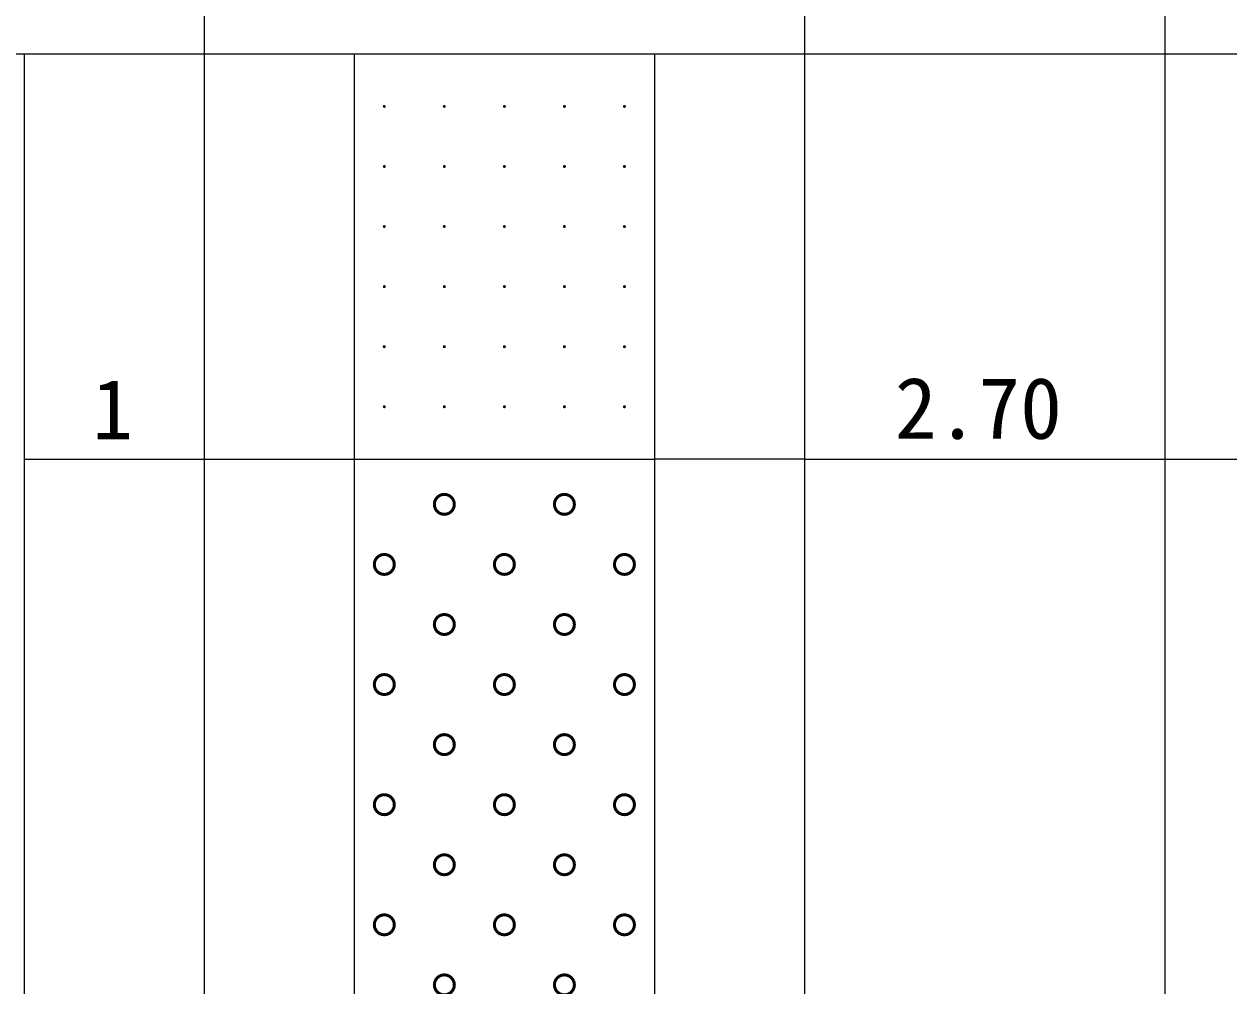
# Model space of a CAD drawing. Header units: inches. Extents: x -27 to 109, y -598 to 26.
# Drawn here: x 15.88 to 23.91, y -5.31 to 1.09 of the extents above; entities that cross this region are included whole.
import ezdxf

# ---------------------------------------------------------------- set-up
doc = ezdxf.new("R2010")
doc.units = ezdxf.units.IN
doc.header["$MEASUREMENT"] = 0
doc.layers.get('0').update_dxf_attribs({"lineweight": 0})
doc.styles.add('宋体', font='')
doc.styles.get('宋体').set_extended_font_data('宋体')

# ---------------------------------------------------------------- blocks, each defined once
blk = doc.blocks.new('lr_block_1')
at = {"true_color": 0x000000}
for points in [[(18.2913, 0.5437), (18.2917, 0.5462), (18.2913, 0.5488), (18.2903, 0.5512), (18.2887, 0.5533), (18.2867, 0.5549), (18.2842, 0.5558), (18.2817, 0.5562), (18.2791, 0.5558), (18.2767, 0.5549), (18.2746, 0.5533), (18.273, 0.5513), (18.2721, 0.5488), (18.2717, 0.5462), (18.2721, 0.5437), (18.273, 0.5413), (18.2746, 0.5392), (18.2766, 0.5376), (18.2791, 0.5366), (18.2817, 0.5362), (18.2842, 0.5366), (18.2866, 0.5376), (18.2887, 0.5392), (18.2903, 0.5412)], [(18.6911, 0.5437), (18.6915, 0.5462), (18.6911, 0.5488), (18.6902, 0.5512), (18.6886, 0.5533), (18.6866, 0.5549), (18.6841, 0.5558), (18.6815, 0.5562), (18.679, 0.5558), (18.6766, 0.5549), (18.6745, 0.5533), (18.6729, 0.5513), (18.6719, 0.5488), (18.6715, 0.5462), (18.6719, 0.5437), (18.6729, 0.5413), (18.6745, 0.5392), (18.6765, 0.5376), (18.679, 0.5366), (18.6815, 0.5362), (18.6841, 0.5366), (18.6865, 0.5376), (18.6886, 0.5392), (18.6902, 0.5412)], [(19.0913, 0.5437), (19.0917, 0.5462), (19.0913, 0.5488), (19.0903, 0.5512), (19.0887, 0.5533), (19.0867, 0.5549), (19.0842, 0.5558), (19.0817, 0.5562), (19.0791, 0.5558), (19.0767, 0.5549), (19.0746, 0.5533), (19.073, 0.5513), (19.0721, 0.5488), (19.0717, 0.5462), (19.0721, 0.5437), (19.073, 0.5413), (19.0746, 0.5392), (19.0766, 0.5376), (19.0791, 0.5366), (19.0817, 0.5362), (19.0842, 0.5366), (19.0866, 0.5376), (19.0887, 0.5392), (19.0903, 0.5412)], [(19.4911, 0.5437), (19.4915, 0.5462), (19.4911, 0.5488), (19.4902, 0.5512), (19.4886, 0.5533), (19.4866, 0.5549), (19.4841, 0.5558), (19.4815, 0.5562), (19.479, 0.5558), (19.4766, 0.5549), (19.4745, 0.5533), (19.4729, 0.5513), (19.4719, 0.5488), (19.4715, 0.5462), (19.4719, 0.5437), (19.4729, 0.5413), (19.4745, 0.5392), (19.4765, 0.5376), (19.479, 0.5366), (19.4815, 0.5362), (19.4841, 0.5366), (19.4865, 0.5376), (19.4886, 0.5392), (19.4902, 0.5412)], [(19.8913, 0.5437), (19.8917, 0.5462), (19.8913, 0.5488), (19.8903, 0.5512), (19.8887, 0.5533), (19.8867, 0.5549), (19.8842, 0.5558), (19.8817, 0.5562), (19.8791, 0.5558), (19.8767, 0.5549), (19.8746, 0.5533), (19.873, 0.5513), (19.8721, 0.5488), (19.8717, 0.5462), (19.8721, 0.5437), (19.873, 0.5413), (19.8746, 0.5392), (19.8766, 0.5376), (19.8791, 0.5366), (19.8817, 0.5362), (19.8842, 0.5366), (19.8866, 0.5376), (19.8887, 0.5392), (19.8903, 0.5412)], [(18.2914, 0.1437), (18.2918, 0.1462), (18.2914, 0.1488), (18.2905, 0.1512), (18.2889, 0.1533), (18.2869, 0.1549), (18.2843, 0.1558), (18.2818, 0.1562), (18.2793, 0.1558), (18.2769, 0.1549), (18.2747, 0.1533), (18.2731, 0.1513), (18.2722, 0.1488), (18.2718, 0.1462), (18.2722, 0.1437), (18.2731, 0.1413), (18.2747, 0.1392), (18.2767, 0.1376), (18.2793, 0.1366), (18.2818, 0.1362), (18.2843, 0.1366), (18.2867, 0.1376), (18.2889, 0.1392), (18.2905, 0.1412)], [(18.6913, 0.1437), (18.6917, 0.1462), (18.6913, 0.1488), (18.6903, 0.1512), (18.6887, 0.1533), (18.6867, 0.1549), (18.6842, 0.1558), (18.6817, 0.1562), (18.6791, 0.1558), (18.6767, 0.1549), (18.6746, 0.1533), (18.673, 0.1513), (18.6721, 0.1488), (18.6717, 0.1462), (18.6721, 0.1437), (18.673, 0.1413), (18.6746, 0.1392), (18.6766, 0.1376), (18.6791, 0.1366), (18.6817, 0.1362), (18.6842, 0.1366), (18.6866, 0.1376), (18.6887, 0.1392), (18.6903, 0.1412)], [(19.0914, 0.1437), (19.0918, 0.1462), (19.0914, 0.1488), (19.0905, 0.1512), (19.0889, 0.1533), (19.0869, 0.1549), (19.0843, 0.1558), (19.0818, 0.1562), (19.0793, 0.1558), (19.0769, 0.1549), (19.0747, 0.1533), (19.0731, 0.1513), (19.0722, 0.1488), (19.0718, 0.1462), (19.0722, 0.1437), (19.0731, 0.1413), (19.0747, 0.1392), (19.0767, 0.1376), (19.0793, 0.1366), (19.0818, 0.1362), (19.0843, 0.1366), (19.0867, 0.1376), (19.0889, 0.1392), (19.0905, 0.1412)], [(19.4913, 0.1437), (19.4917, 0.1462), (19.4913, 0.1488), (19.4903, 0.1512), (19.4887, 0.1533), (19.4867, 0.1549), (19.4842, 0.1558), (19.4817, 0.1562), (19.4791, 0.1558), (19.4767, 0.1549), (19.4746, 0.1533), (19.473, 0.1513), (19.4721, 0.1488), (19.4717, 0.1462), (19.4721, 0.1437), (19.473, 0.1413), (19.4746, 0.1392), (19.4766, 0.1376), (19.4791, 0.1366), (19.4817, 0.1362), (19.4842, 0.1366), (19.4866, 0.1376), (19.4887, 0.1392), (19.4903, 0.1412)], [(19.8914, 0.1437), (19.8918, 0.1462), (19.8914, 0.1488), (19.8905, 0.1512), (19.8889, 0.1533), (19.8869, 0.1549), (19.8843, 0.1558), (19.8818, 0.1562), (19.8793, 0.1558), (19.8769, 0.1549), (19.8747, 0.1533), (19.8731, 0.1513), (19.8722, 0.1488), (19.8718, 0.1462), (19.8722, 0.1437), (19.8731, 0.1413), (19.8747, 0.1392), (19.8767, 0.1376), (19.8793, 0.1366), (19.8818, 0.1362), (19.8843, 0.1366), (19.8867, 0.1376), (19.8889, 0.1392), (19.8905, 0.1412)], [(18.2913, -0.2563), (18.2917, -0.2538), (18.2913, -0.2512), (18.2903, -0.2488), (18.2887, -0.2467), (18.2867, -0.2451), (18.2842, -0.2442), (18.2817, -0.2438), (18.2791, -0.2442), (18.2767, -0.2451), (18.2746, -0.2467), (18.273, -0.2487), (18.2721, -0.2512), (18.2717, -0.2538), (18.2721, -0.2563), (18.273, -0.2587), (18.2746, -0.2608), (18.2766, -0.2624), (18.2791, -0.2634), (18.2817, -0.2638), (18.2842, -0.2634), (18.2866, -0.2624), (18.2887, -0.2608), (18.2903, -0.2588)], [(18.6911, -0.2563), (18.6915, -0.2538), (18.6911, -0.2512), (18.6902, -0.2488), (18.6886, -0.2467), (18.6866, -0.2451), (18.6841, -0.2442), (18.6815, -0.2438), (18.679, -0.2442), (18.6766, -0.2451), (18.6745, -0.2467), (18.6729, -0.2487), (18.6719, -0.2512), (18.6715, -0.2538), (18.6719, -0.2563), (18.6729, -0.2587), (18.6745, -0.2608), (18.6765, -0.2624), (18.679, -0.2634), (18.6815, -0.2638), (18.6841, -0.2634), (18.6865, -0.2624), (18.6886, -0.2608), (18.6902, -0.2588)], [(19.0913, -0.2563), (19.0917, -0.2538), (19.0913, -0.2512), (19.0903, -0.2488), (19.0887, -0.2467), (19.0867, -0.2451), (19.0842, -0.2442), (19.0817, -0.2438), (19.0791, -0.2442), (19.0767, -0.2451), (19.0746, -0.2467), (19.073, -0.2487), (19.0721, -0.2512), (19.0717, -0.2538), (19.0721, -0.2563), (19.073, -0.2587), (19.0746, -0.2608), (19.0766, -0.2624), (19.0791, -0.2634), (19.0817, -0.2638), (19.0842, -0.2634), (19.0866, -0.2624), (19.0887, -0.2608), (19.0903, -0.2588)], [(19.4911, -0.2563), (19.4915, -0.2538), (19.4911, -0.2512), (19.4902, -0.2488), (19.4886, -0.2467), (19.4866, -0.2451), (19.4841, -0.2442), (19.4815, -0.2438), (19.479, -0.2442), (19.4766, -0.2451), (19.4745, -0.2467), (19.4729, -0.2487), (19.4719, -0.2512), (19.4715, -0.2538), (19.4719, -0.2563), (19.4729, -0.2587), (19.4745, -0.2608), (19.4765, -0.2624), (19.479, -0.2634), (19.4815, -0.2638), (19.4841, -0.2634), (19.4865, -0.2624), (19.4886, -0.2608), (19.4902, -0.2588)], [(19.8913, -0.2563), (19.8917, -0.2538), (19.8913, -0.2512), (19.8903, -0.2488), (19.8887, -0.2467), (19.8867, -0.2451), (19.8842, -0.2442), (19.8817, -0.2438), (19.8791, -0.2442), (19.8767, -0.2451), (19.8746, -0.2467), (19.873, -0.2487), (19.8721, -0.2512), (19.8717, -0.2538), (19.8721, -0.2563), (19.873, -0.2587), (19.8746, -0.2608), (19.8766, -0.2624), (19.8791, -0.2634), (19.8817, -0.2638), (19.8842, -0.2634), (19.8866, -0.2624), (19.8887, -0.2608), (19.8903, -0.2588)], [(18.2914, -0.6563), (18.2918, -0.6538), (18.2914, -0.6512), (18.2905, -0.6488), (18.2889, -0.6467), (18.2869, -0.6451), (18.2843, -0.6442), (18.2818, -0.6438), (18.2793, -0.6442), (18.2769, -0.6451), (18.2747, -0.6467), (18.2731, -0.6487), (18.2722, -0.6512), (18.2718, -0.6538), (18.2722, -0.6563), (18.2731, -0.6587), (18.2747, -0.6608), (18.2767, -0.6624), (18.2793, -0.6634), (18.2818, -0.6638), (18.2843, -0.6634), (18.2867, -0.6624), (18.2889, -0.6608), (18.2905, -0.6588)], [(18.6913, -0.6563), (18.6917, -0.6538), (18.6913, -0.6512), (18.6903, -0.6488), (18.6887, -0.6467), (18.6867, -0.6451), (18.6842, -0.6442), (18.6817, -0.6438), (18.6791, -0.6442), (18.6767, -0.6451), (18.6746, -0.6467), (18.673, -0.6487), (18.6721, -0.6512), (18.6717, -0.6538), (18.6721, -0.6563), (18.673, -0.6587), (18.6746, -0.6608), (18.6766, -0.6624), (18.6791, -0.6634), (18.6817, -0.6638), (18.6842, -0.6634), (18.6866, -0.6624), (18.6887, -0.6608), (18.6903, -0.6588)], [(19.0914, -0.6563), (19.0918, -0.6538), (19.0914, -0.6512), (19.0905, -0.6488), (19.0889, -0.6467), (19.0869, -0.6451), (19.0843, -0.6442), (19.0818, -0.6438), (19.0793, -0.6442), (19.0769, -0.6451), (19.0747, -0.6467), (19.0731, -0.6487), (19.0722, -0.6512), (19.0718, -0.6538), (19.0722, -0.6563), (19.0731, -0.6587), (19.0747, -0.6608), (19.0767, -0.6624), (19.0793, -0.6634), (19.0818, -0.6638), (19.0843, -0.6634), (19.0867, -0.6624), (19.0889, -0.6608), (19.0905, -0.6588)], [(19.4913, -0.6563), (19.4917, -0.6538), (19.4913, -0.6512), (19.4903, -0.6488), (19.4887, -0.6467), (19.4867, -0.6451), (19.4842, -0.6442), (19.4817, -0.6438), (19.4791, -0.6442), (19.4767, -0.6451), (19.4746, -0.6467), (19.473, -0.6487), (19.4721, -0.6512), (19.4717, -0.6538), (19.4721, -0.6563), (19.473, -0.6587), (19.4746, -0.6608), (19.4766, -0.6624), (19.4791, -0.6634), (19.4817, -0.6638), (19.4842, -0.6634), (19.4866, -0.6624), (19.4887, -0.6608), (19.4903, -0.6588)], [(19.8914, -0.6563), (19.8918, -0.6538), (19.8914, -0.6512), (19.8905, -0.6488), (19.8889, -0.6467), (19.8869, -0.6451), (19.8843, -0.6442), (19.8818, -0.6438), (19.8793, -0.6442), (19.8769, -0.6451), (19.8747, -0.6467), (19.8731, -0.6487), (19.8722, -0.6512), (19.8718, -0.6538), (19.8722, -0.6563), (19.8731, -0.6587), (19.8747, -0.6608), (19.8767, -0.6624), (19.8793, -0.6634), (19.8818, -0.6638), (19.8843, -0.6634), (19.8867, -0.6624), (19.8889, -0.6608), (19.8905, -0.6588)], [(18.2913, -1.0563), (18.2917, -1.0538), (18.2913, -1.0512), (18.2903, -1.0488), (18.2887, -1.0467), (18.2867, -1.0451), (18.2842, -1.0442), (18.2817, -1.0438), (18.2791, -1.0442), (18.2767, -1.0451), (18.2746, -1.0467), (18.273, -1.0487), (18.2721, -1.0512), (18.2717, -1.0538), (18.2721, -1.0563), (18.273, -1.0587), (18.2746, -1.0608), (18.2766, -1.0624), (18.2791, -1.0634), (18.2817, -1.0638), (18.2842, -1.0634), (18.2866, -1.0624), (18.2887, -1.0608), (18.2903, -1.0588)], [(18.6911, -1.0563), (18.6915, -1.0538), (18.6911, -1.0512), (18.6902, -1.0488), (18.6886, -1.0467), (18.6866, -1.0451), (18.6841, -1.0442), (18.6815, -1.0438), (18.679, -1.0442), (18.6766, -1.0451), (18.6745, -1.0467), (18.6729, -1.0487), (18.6719, -1.0512), (18.6715, -1.0538), (18.6719, -1.0563), (18.6729, -1.0587), (18.6745, -1.0608), (18.6765, -1.0624), (18.679, -1.0634), (18.6815, -1.0638), (18.6841, -1.0634), (18.6865, -1.0624), (18.6886, -1.0608), (18.6902, -1.0588)], [(19.0913, -1.0563), (19.0917, -1.0538), (19.0913, -1.0512), (19.0903, -1.0488), (19.0887, -1.0467), (19.0867, -1.0451), (19.0842, -1.0442), (19.0817, -1.0438), (19.0791, -1.0442), (19.0767, -1.0451), (19.0746, -1.0467), (19.073, -1.0487), (19.0721, -1.0512), (19.0717, -1.0538), (19.0721, -1.0563), (19.073, -1.0587), (19.0746, -1.0608), (19.0766, -1.0624), (19.0791, -1.0634), (19.0817, -1.0638), (19.0842, -1.0634), (19.0866, -1.0624), (19.0887, -1.0608), (19.0903, -1.0588)], [(19.4911, -1.0563), (19.4915, -1.0538), (19.4911, -1.0512), (19.4902, -1.0488), (19.4886, -1.0467), (19.4866, -1.0451), (19.4841, -1.0442), (19.4815, -1.0438), (19.479, -1.0442), (19.4766, -1.0451), (19.4745, -1.0467), (19.4729, -1.0487), (19.4719, -1.0512), (19.4715, -1.0538), (19.4719, -1.0563), (19.4729, -1.0587), (19.4745, -1.0608), (19.4765, -1.0624), (19.479, -1.0634), (19.4815, -1.0638), (19.4841, -1.0634), (19.4865, -1.0624), (19.4886, -1.0608), (19.4902, -1.0588)], [(19.8913, -1.0563), (19.8917, -1.0538), (19.8913, -1.0512), (19.8903, -1.0488), (19.8887, -1.0467), (19.8867, -1.0451), (19.8842, -1.0442), (19.8817, -1.0438), (19.8791, -1.0442), (19.8767, -1.0451), (19.8746, -1.0467), (19.873, -1.0487), (19.8721, -1.0512), (19.8717, -1.0538), (19.8721, -1.0563), (19.873, -1.0587), (19.8746, -1.0608), (19.8766, -1.0624), (19.8791, -1.0634), (19.8817, -1.0638), (19.8842, -1.0634), (19.8866, -1.0624), (19.8887, -1.0608), (19.8903, -1.0588)], [(18.2914, -1.4563), (18.2918, -1.4538), (18.2914, -1.4512), (18.2905, -1.4488), (18.2889, -1.4467), (18.2869, -1.4451), (18.2843, -1.4442), (18.2818, -1.4438), (18.2793, -1.4442), (18.2769, -1.4451), (18.2747, -1.4467), (18.2731, -1.4487), (18.2722, -1.4512), (18.2718, -1.4538), (18.2722, -1.4563), (18.2731, -1.4587), (18.2747, -1.4608), (18.2767, -1.4624), (18.2793, -1.4634), (18.2818, -1.4638), (18.2843, -1.4634), (18.2867, -1.4624), (18.2889, -1.4608), (18.2905, -1.4588)], [(18.6913, -1.4563), (18.6917, -1.4538), (18.6913, -1.4512), (18.6903, -1.4488), (18.6887, -1.4467), (18.6867, -1.4451), (18.6842, -1.4442), (18.6817, -1.4438), (18.6791, -1.4442), (18.6767, -1.4451), (18.6746, -1.4467), (18.673, -1.4487), (18.6721, -1.4512), (18.6717, -1.4538), (18.6721, -1.4563), (18.673, -1.4587), (18.6746, -1.4608), (18.6766, -1.4624), (18.6791, -1.4634), (18.6817, -1.4638), (18.6842, -1.4634), (18.6866, -1.4624), (18.6887, -1.4608), (18.6903, -1.4588)], [(19.0914, -1.4563), (19.0918, -1.4538), (19.0914, -1.4512), (19.0905, -1.4488), (19.0889, -1.4467), (19.0869, -1.4451), (19.0843, -1.4442), (19.0818, -1.4438), (19.0793, -1.4442), (19.0769, -1.4451), (19.0747, -1.4467), (19.0731, -1.4487), (19.0722, -1.4512), (19.0718, -1.4538), (19.0722, -1.4563), (19.0731, -1.4587), (19.0747, -1.4608), (19.0767, -1.4624), (19.0793, -1.4634), (19.0818, -1.4638), (19.0843, -1.4634), (19.0867, -1.4624), (19.0889, -1.4608), (19.0905, -1.4588)], [(19.4913, -1.4563), (19.4917, -1.4538), (19.4913, -1.4512), (19.4903, -1.4488), (19.4887, -1.4467), (19.4867, -1.4451), (19.4842, -1.4442), (19.4817, -1.4438), (19.4791, -1.4442), (19.4767, -1.4451), (19.4746, -1.4467), (19.473, -1.4487), (19.4721, -1.4512), (19.4717, -1.4538), (19.4721, -1.4563), (19.473, -1.4587), (19.4746, -1.4608), (19.4766, -1.4624), (19.4791, -1.4634), (19.4817, -1.4638), (19.4842, -1.4634), (19.4866, -1.4624), (19.4887, -1.4608), (19.4903, -1.4588)], [(19.8914, -1.4563), (19.8918, -1.4538), (19.8914, -1.4512), (19.8905, -1.4488), (19.8889, -1.4467), (19.8869, -1.4451), (19.8843, -1.4442), (19.8818, -1.4438), (19.8793, -1.4442), (19.8769, -1.4451), (19.8747, -1.4467), (19.8731, -1.4487), (19.8722, -1.4512), (19.8718, -1.4538), (19.8722, -1.4563), (19.8731, -1.4587), (19.8747, -1.4608), (19.8767, -1.4624), (19.8793, -1.4634), (19.8818, -1.4638), (19.8843, -1.4634), (19.8867, -1.4624), (19.8889, -1.4608), (19.8905, -1.4588)]]:
    blk.add_hatch(color=18, dxfattribs=at).paths.add_polyline_path(points, flags=17)
blk = doc.blocks.new('lr_block_2')
at = {"color": 7, "const_width": 0.02}
for points in [[(18.7483, -2.1037), (18.7461, -2.0865), (18.7394, -2.0704), (18.7289, -2.0566), (18.715, -2.046), (18.6989, -2.0394), (18.6817, -2.0371), (18.6645, -2.0394), (18.6483, -2.046), (18.6345, -2.0566), (18.6239, -2.0704), (18.6173, -2.0865), (18.615, -2.1037), (18.6173, -2.121), (18.6239, -2.1371), (18.6345, -2.1509), (18.6483, -2.1615), (18.6645, -2.1681), (18.6817, -2.1704), (18.6989, -2.1681), (18.715, -2.1615), (18.7289, -2.1509), (18.7394, -2.1371), (18.7461, -2.121), (18.7483, -2.1037)], [(19.5483, -2.1037), (19.5461, -2.0865), (19.5394, -2.0704), (19.5289, -2.0566), (19.515, -2.046), (19.4989, -2.0394), (19.4817, -2.0371), (19.4645, -2.0394), (19.4483, -2.046), (19.4345, -2.0566), (19.4239, -2.0704), (19.4173, -2.0865), (19.415, -2.1037), (19.4173, -2.121), (19.4239, -2.1371), (19.4345, -2.1509), (19.4483, -2.1615), (19.4645, -2.1681), (19.4817, -2.1704), (19.4989, -2.1681), (19.515, -2.1615), (19.5289, -2.1509), (19.5394, -2.1371), (19.5461, -2.121), (19.5483, -2.1037)], [(18.3483, -2.5038), (18.3461, -2.4865), (18.3394, -2.4704), (18.3289, -2.4566), (18.315, -2.446), (18.2989, -2.4394), (18.2817, -2.4371), (18.2645, -2.4394), (18.2483, -2.446), (18.2345, -2.4566), (18.2239, -2.4704), (18.2173, -2.4865), (18.215, -2.5038), (18.2173, -2.521), (18.2239, -2.5371), (18.2345, -2.5509), (18.2483, -2.5615), (18.2645, -2.5682), (18.2817, -2.5704), (18.2989, -2.5682), (18.315, -2.5615), (18.3289, -2.5509), (18.3394, -2.5371), (18.3461, -2.521), (18.3483, -2.5038)], [(19.1483, -2.5038), (19.1461, -2.4865), (19.1394, -2.4704), (19.1289, -2.4566), (19.115, -2.446), (19.0989, -2.4394), (19.0817, -2.4371), (19.0645, -2.4394), (19.0483, -2.446), (19.0345, -2.4566), (19.0239, -2.4704), (19.0173, -2.4865), (19.015, -2.5038), (19.0173, -2.521), (19.0239, -2.5371), (19.0345, -2.5509), (19.0483, -2.5615), (19.0645, -2.5682), (19.0817, -2.5704), (19.0989, -2.5682), (19.115, -2.5615), (19.1289, -2.5509), (19.1394, -2.5371), (19.1461, -2.521), (19.1483, -2.5038)], [(19.9483, -2.5038), (19.9461, -2.4865), (19.9394, -2.4704), (19.9289, -2.4566), (19.915, -2.446), (19.8989, -2.4394), (19.8817, -2.4371), (19.8645, -2.4394), (19.8483, -2.446), (19.8345, -2.4566), (19.8239, -2.4704), (19.8173, -2.4865), (19.815, -2.5038), (19.8173, -2.521), (19.8239, -2.5371), (19.8345, -2.5509), (19.8483, -2.5615), (19.8645, -2.5682), (19.8817, -2.5704), (19.8989, -2.5682), (19.915, -2.5615), (19.9289, -2.5509), (19.9394, -2.5371), (19.9461, -2.521), (19.9483, -2.5038)], [(18.7483, -2.9038), (18.7461, -2.8866), (18.7394, -2.8704), (18.7289, -2.8565), (18.715, -2.846), (18.6989, -2.8394), (18.6817, -2.8371), (18.6645, -2.8394), (18.6483, -2.846), (18.6345, -2.8565), (18.6239, -2.8704), (18.6173, -2.8866), (18.615, -2.9038), (18.6173, -2.9209), (18.6239, -2.9371), (18.6345, -2.951), (18.6483, -2.9615), (18.6645, -2.9682), (18.6817, -2.9704), (18.6989, -2.9682), (18.715, -2.9615), (18.7289, -2.951), (18.7394, -2.9371), (18.7461, -2.9209), (18.7483, -2.9038)], [(19.5483, -2.9038), (19.5461, -2.8866), (19.5394, -2.8704), (19.5289, -2.8565), (19.515, -2.846), (19.4989, -2.8394), (19.4817, -2.8371), (19.4645, -2.8394), (19.4483, -2.846), (19.4345, -2.8565), (19.4239, -2.8704), (19.4173, -2.8866), (19.415, -2.9038), (19.4173, -2.9209), (19.4239, -2.9371), (19.4345, -2.951), (19.4483, -2.9615), (19.4645, -2.9682), (19.4817, -2.9704), (19.4989, -2.9682), (19.515, -2.9615), (19.5289, -2.951), (19.5394, -2.9371), (19.5461, -2.9209), (19.5483, -2.9038)], [(18.3483, -3.3037), (18.3461, -3.2866), (18.3394, -3.2704), (18.3289, -3.2565), (18.315, -3.246), (18.2989, -3.2393), (18.2817, -3.2371), (18.2645, -3.2393), (18.2483, -3.246), (18.2345, -3.2565), (18.2239, -3.2704), (18.2173, -3.2866), (18.215, -3.3037), (18.2173, -3.3209), (18.2239, -3.3371), (18.2345, -3.351), (18.2483, -3.3615), (18.2645, -3.3681), (18.2817, -3.3704), (18.2989, -3.3681), (18.315, -3.3615), (18.3289, -3.351), (18.3394, -3.3371), (18.3461, -3.3209), (18.3483, -3.3037)], [(19.1483, -3.3037), (19.1461, -3.2866), (19.1394, -3.2704), (19.1289, -3.2565), (19.115, -3.246), (19.0989, -3.2393), (19.0817, -3.2371), (19.0645, -3.2393), (19.0483, -3.246), (19.0345, -3.2565), (19.0239, -3.2704), (19.0173, -3.2866), (19.015, -3.3037), (19.0173, -3.3209), (19.0239, -3.3371), (19.0345, -3.351), (19.0483, -3.3615), (19.0645, -3.3681), (19.0817, -3.3704), (19.0989, -3.3681), (19.115, -3.3615), (19.1289, -3.351), (19.1394, -3.3371), (19.1461, -3.3209), (19.1483, -3.3037)], [(19.9483, -3.3037), (19.9461, -3.2866), (19.9394, -3.2704), (19.9289, -3.2565), (19.915, -3.246), (19.8989, -3.2393), (19.8817, -3.2371), (19.8645, -3.2393), (19.8483, -3.246), (19.8345, -3.2565), (19.8239, -3.2704), (19.8173, -3.2866), (19.815, -3.3037), (19.8173, -3.3209), (19.8239, -3.3371), (19.8345, -3.351), (19.8483, -3.3615), (19.8645, -3.3681), (19.8817, -3.3704), (19.8989, -3.3681), (19.915, -3.3615), (19.9289, -3.351), (19.9394, -3.3371), (19.9461, -3.3209), (19.9483, -3.3037)], [(18.7483, -3.7037), (18.7461, -3.6865), (18.7394, -3.6704), (18.7289, -3.6566), (18.715, -3.646), (18.6989, -3.6393), (18.6817, -3.6371), (18.6645, -3.6393), (18.6483, -3.646), (18.6345, -3.6566), (18.6239, -3.6704), (18.6173, -3.6865), (18.615, -3.7037), (18.6173, -3.721), (18.6239, -3.7371), (18.6345, -3.751), (18.6483, -3.7615), (18.6645, -3.7681), (18.6817, -3.7704), (18.6989, -3.7681), (18.715, -3.7615), (18.7289, -3.751), (18.7394, -3.7371), (18.7461, -3.721), (18.7483, -3.7037)], [(19.5483, -3.7037), (19.5461, -3.6865), (19.5394, -3.6704), (19.5289, -3.6566), (19.515, -3.646), (19.4989, -3.6393), (19.4817, -3.6371), (19.4645, -3.6393), (19.4483, -3.646), (19.4345, -3.6566), (19.4239, -3.6704), (19.4173, -3.6865), (19.415, -3.7037), (19.4173, -3.721), (19.4239, -3.7371), (19.4345, -3.751), (19.4483, -3.7615), (19.4645, -3.7681), (19.4817, -3.7704), (19.4989, -3.7681), (19.515, -3.7615), (19.5289, -3.751), (19.5394, -3.7371), (19.5461, -3.721), (19.5483, -3.7037)], [(18.3483, -4.1038), (18.3461, -4.0866), (18.3394, -4.0704), (18.3289, -4.0566), (18.315, -4.046), (18.2989, -4.0394), (18.2817, -4.0371), (18.2645, -4.0394), (18.2483, -4.046), (18.2345, -4.0566), (18.2239, -4.0704), (18.2173, -4.0866), (18.215, -4.1038), (18.2173, -4.121), (18.2239, -4.1371), (18.2345, -4.1509), (18.2483, -4.1615), (18.2645, -4.1682), (18.2817, -4.1704), (18.2989, -4.1682), (18.315, -4.1615), (18.3289, -4.1509), (18.3394, -4.1371), (18.3461, -4.121), (18.3483, -4.1038)], [(19.1483, -4.1038), (19.1461, -4.0866), (19.1394, -4.0704), (19.1289, -4.0566), (19.115, -4.046), (19.0989, -4.0394), (19.0817, -4.0371), (19.0645, -4.0394), (19.0483, -4.046), (19.0345, -4.0566), (19.0239, -4.0704), (19.0173, -4.0866), (19.015, -4.1038), (19.0173, -4.121), (19.0239, -4.1371), (19.0345, -4.1509), (19.0483, -4.1615), (19.0645, -4.1682), (19.0817, -4.1704), (19.0989, -4.1682), (19.115, -4.1615), (19.1289, -4.1509), (19.1394, -4.1371), (19.1461, -4.121), (19.1483, -4.1038)], [(19.9483, -4.1038), (19.9461, -4.0866), (19.9394, -4.0704), (19.9289, -4.0566), (19.915, -4.046), (19.8989, -4.0394), (19.8817, -4.0371), (19.8645, -4.0394), (19.8483, -4.046), (19.8345, -4.0566), (19.8239, -4.0704), (19.8173, -4.0866), (19.815, -4.1038), (19.8173, -4.121), (19.8239, -4.1371), (19.8345, -4.1509), (19.8483, -4.1615), (19.8645, -4.1682), (19.8817, -4.1704), (19.8989, -4.1682), (19.915, -4.1615), (19.9289, -4.1509), (19.9394, -4.1371), (19.9461, -4.121), (19.9483, -4.1038)], [(18.7483, -4.5038), (18.7461, -4.4866), (18.7394, -4.4704), (18.7289, -4.4566), (18.715, -4.446), (18.6989, -4.4394), (18.6817, -4.4371), (18.6645, -4.4394), (18.6483, -4.446), (18.6345, -4.4566), (18.6239, -4.4704), (18.6173, -4.4866), (18.615, -4.5038), (18.6173, -4.521), (18.6239, -4.5371), (18.6345, -4.551), (18.6483, -4.5615), (18.6645, -4.5682), (18.6817, -4.5704), (18.6989, -4.5682), (18.715, -4.5615), (18.7289, -4.551), (18.7394, -4.5371), (18.7461, -4.521), (18.7483, -4.5038)], [(19.5483, -4.5038), (19.5461, -4.4866), (19.5394, -4.4704), (19.5289, -4.4566), (19.515, -4.446), (19.4989, -4.4394), (19.4817, -4.4371), (19.4645, -4.4394), (19.4483, -4.446), (19.4345, -4.4566), (19.4239, -4.4704), (19.4173, -4.4866), (19.415, -4.5038), (19.4173, -4.521), (19.4239, -4.5371), (19.4345, -4.551), (19.4483, -4.5615), (19.4645, -4.5682), (19.4817, -4.5704), (19.4989, -4.5682), (19.515, -4.5615), (19.5289, -4.551), (19.5394, -4.5371), (19.5461, -4.521), (19.5483, -4.5038)], [(18.3483, -4.9037), (18.3461, -4.8866), (18.3394, -4.8704), (18.3289, -4.8566), (18.315, -4.846), (18.2989, -4.8394), (18.2817, -4.8371), (18.2645, -4.8394), (18.2483, -4.846), (18.2345, -4.8566), (18.2239, -4.8704), (18.2173, -4.8866), (18.215, -4.9037), (18.2173, -4.921), (18.2239, -4.9371), (18.2345, -4.951), (18.2483, -4.9615), (18.2645, -4.9682), (18.2817, -4.9704), (18.2989, -4.9682), (18.315, -4.9615), (18.3289, -4.951), (18.3394, -4.9371), (18.3461, -4.921), (18.3483, -4.9037)], [(19.1483, -4.9037), (19.1461, -4.8866), (19.1394, -4.8704), (19.1289, -4.8566), (19.115, -4.846), (19.0989, -4.8394), (19.0817, -4.8371), (19.0645, -4.8394), (19.0483, -4.846), (19.0345, -4.8566), (19.0239, -4.8704), (19.0173, -4.8866), (19.015, -4.9037), (19.0173, -4.921), (19.0239, -4.9371), (19.0345, -4.951), (19.0483, -4.9615), (19.0645, -4.9682), (19.0817, -4.9704), (19.0989, -4.9682), (19.115, -4.9615), (19.1289, -4.951), (19.1394, -4.9371), (19.1461, -4.921), (19.1483, -4.9037)], [(19.9483, -4.9037), (19.9461, -4.8866), (19.9394, -4.8704), (19.9289, -4.8566), (19.915, -4.846), (19.8989, -4.8394), (19.8817, -4.8371), (19.8645, -4.8394), (19.8483, -4.846), (19.8345, -4.8566), (19.8239, -4.8704), (19.8173, -4.8866), (19.815, -4.9037), (19.8173, -4.921), (19.8239, -4.9371), (19.8345, -4.951), (19.8483, -4.9615), (19.8645, -4.9682), (19.8817, -4.9704), (19.8989, -4.9682), (19.915, -4.9615), (19.9289, -4.951), (19.9394, -4.9371), (19.9461, -4.921), (19.9483, -4.9037)], [(18.7483, -5.3038), (18.7461, -5.2866), (18.7394, -5.2704), (18.7289, -5.2566), (18.715, -5.246), (18.6989, -5.2394), (18.6817, -5.2371), (18.6645, -5.2394), (18.6483, -5.246), (18.6345, -5.2566), (18.6239, -5.2704), (18.6173, -5.2866), (18.615, -5.3038), (18.6173, -5.321), (18.6239, -5.3371), (18.6345, -5.351), (18.6483, -5.3615), (18.6645, -5.3682), (18.6817, -5.3704), (18.6989, -5.3682), (18.715, -5.3615), (18.7289, -5.351), (18.7394, -5.3371), (18.7461, -5.321), (18.7483, -5.3038)], [(19.5483, -5.3038), (19.5461, -5.2866), (19.5394, -5.2704), (19.5289, -5.2566), (19.515, -5.246), (19.4989, -5.2394), (19.4817, -5.2371), (19.4645, -5.2394), (19.4483, -5.246), (19.4345, -5.2566), (19.4239, -5.2704), (19.4173, -5.2866), (19.415, -5.3038), (19.4173, -5.321), (19.4239, -5.3371), (19.4345, -5.351), (19.4483, -5.3615), (19.4645, -5.3682), (19.4817, -5.3704), (19.4989, -5.3682), (19.515, -5.3615), (19.5289, -5.351), (19.5394, -5.3371), (19.5461, -5.321), (19.5483, -5.3038)], [(18.3483, -5.7038), (18.3461, -5.6866), (18.3394, -5.6704), (18.3289, -5.6566), (18.315, -5.646), (18.2989, -5.6394), (18.2817, -5.6371), (18.2645, -5.6394), (18.2483, -5.646), (18.2345, -5.6566), (18.2239, -5.6704), (18.2173, -5.6866), (18.215, -5.7038), (18.2173, -5.721), (18.2239, -5.7371), (18.2345, -5.751), (18.2483, -5.7615), (18.2645, -5.7682), (18.2817, -5.7704), (18.2989, -5.7682), (18.315, -5.7615), (18.3289, -5.751), (18.3394, -5.7371), (18.3461, -5.721), (18.3483, -5.7038)], [(19.1483, -5.7038), (19.1461, -5.6866), (19.1394, -5.6704), (19.1289, -5.6566), (19.115, -5.646), (19.0989, -5.6394), (19.0817, -5.6371), (19.0645, -5.6394), (19.0483, -5.646), (19.0345, -5.6566), (19.0239, -5.6704), (19.0173, -5.6866), (19.015, -5.7038), (19.0173, -5.721), (19.0239, -5.7371), (19.0345, -5.751), (19.0483, -5.7615), (19.0645, -5.7682), (19.0817, -5.7704), (19.0989, -5.7682), (19.115, -5.7615), (19.1289, -5.751), (19.1394, -5.7371), (19.1461, -5.721), (19.1483, -5.7038)], [(19.9483, -5.7038), (19.9461, -5.6866), (19.9394, -5.6704), (19.9289, -5.6566), (19.915, -5.646), (19.8989, -5.6394), (19.8817, -5.6371), (19.8645, -5.6394), (19.8483, -5.646), (19.8345, -5.6566), (19.8239, -5.6704), (19.8173, -5.6866), (19.815, -5.7038), (19.8173, -5.721), (19.8239, -5.7371), (19.8345, -5.751), (19.8483, -5.7615), (19.8645, -5.7682), (19.8817, -5.7704), (19.8989, -5.7682), (19.915, -5.7615), (19.9289, -5.751), (19.9394, -5.7371), (19.9461, -5.721), (19.9483, -5.7038)], [(18.7483, -6.1038), (18.7461, -6.0866), (18.7394, -6.0704), (18.7289, -6.0566), (18.715, -6.046), (18.6989, -6.0394), (18.6817, -6.0371), (18.6645, -6.0394), (18.6483, -6.046), (18.6345, -6.0566), (18.6239, -6.0704), (18.6173, -6.0866), (18.615, -6.1038), (18.6173, -6.121), (18.6239, -6.1371), (18.6345, -6.151), (18.6483, -6.1615), (18.6645, -6.1682), (18.6817, -6.1704), (18.6989, -6.1682), (18.715, -6.1615), (18.7289, -6.151), (18.7394, -6.1371), (18.7461, -6.121), (18.7483, -6.1038)], [(19.5483, -6.1038), (19.5461, -6.0866), (19.5394, -6.0704), (19.5289, -6.0566), (19.515, -6.046), (19.4989, -6.0394), (19.4817, -6.0371), (19.4645, -6.0394), (19.4483, -6.046), (19.4345, -6.0566), (19.4239, -6.0704), (19.4173, -6.0866), (19.415, -6.1038), (19.4173, -6.121), (19.4239, -6.1371), (19.4345, -6.151), (19.4483, -6.1615), (19.4645, -6.1682), (19.4817, -6.1704), (19.4989, -6.1682), (19.515, -6.1615), (19.5289, -6.151), (19.5394, -6.1371), (19.5461, -6.121), (19.5483, -6.1038)], [(18.3483, -6.5038), (18.3461, -6.4866), (18.3394, -6.4704), (18.3289, -6.4566), (18.315, -6.446), (18.2989, -6.4394), (18.2817, -6.4371), (18.2645, -6.4394), (18.2483, -6.446), (18.2345, -6.4566), (18.2239, -6.4704), (18.2173, -6.4866), (18.215, -6.5038), (18.2173, -6.521), (18.2239, -6.5371), (18.2345, -6.551), (18.2483, -6.5615), (18.2645, -6.5682), (18.2817, -6.5704), (18.2989, -6.5682), (18.315, -6.5615), (18.3289, -6.551), (18.3394, -6.5371), (18.3461, -6.521), (18.3483, -6.5038)], [(19.1483, -6.5038), (19.1461, -6.4866), (19.1394, -6.4704), (19.1289, -6.4566), (19.115, -6.446), (19.0989, -6.4394), (19.0817, -6.4371), (19.0645, -6.4394), (19.0483, -6.446), (19.0345, -6.4566), (19.0239, -6.4704), (19.0173, -6.4866), (19.015, -6.5038), (19.0173, -6.521), (19.0239, -6.5371), (19.0345, -6.551), (19.0483, -6.5615), (19.0645, -6.5682), (19.0817, -6.5704), (19.0989, -6.5682), (19.115, -6.5615), (19.1289, -6.551), (19.1394, -6.5371), (19.1461, -6.521), (19.1483, -6.5038)], [(19.9483, -6.5038), (19.9461, -6.4866), (19.9394, -6.4704), (19.9289, -6.4566), (19.915, -6.446), (19.8989, -6.4394), (19.8817, -6.4371), (19.8645, -6.4394), (19.8483, -6.446), (19.8345, -6.4566), (19.8239, -6.4704), (19.8173, -6.4866), (19.815, -6.5038), (19.8173, -6.521), (19.8239, -6.5371), (19.8345, -6.551), (19.8483, -6.5615), (19.8645, -6.5682), (19.8817, -6.5704), (19.8989, -6.5682), (19.915, -6.5615), (19.9289, -6.551), (19.9394, -6.5371), (19.9461, -6.521), (19.9483, -6.5038)], [(18.7483, -6.9038), (18.7461, -6.8866), (18.7394, -6.8704), (18.7289, -6.8566), (18.715, -6.846), (18.6989, -6.8394), (18.6817, -6.8371), (18.6645, -6.8394), (18.6483, -6.846), (18.6345, -6.8566), (18.6239, -6.8704), (18.6173, -6.8866), (18.615, -6.9038), (18.6173, -6.921), (18.6239, -6.9371), (18.6345, -6.951), (18.6483, -6.9615), (18.6645, -6.9682), (18.6817, -6.9704), (18.6989, -6.9682), (18.715, -6.9615), (18.7289, -6.951), (18.7394, -6.9371), (18.7461, -6.921), (18.7483, -6.9038)], [(19.5483, -6.9038), (19.5461, -6.8866), (19.5394, -6.8704), (19.5289, -6.8566), (19.515, -6.846), (19.4989, -6.8394), (19.4817, -6.8371), (19.4645, -6.8394), (19.4483, -6.846), (19.4345, -6.8566), (19.4239, -6.8704), (19.4173, -6.8866), (19.415, -6.9038), (19.4173, -6.921), (19.4239, -6.9371), (19.4345, -6.951), (19.4483, -6.9615), (19.4645, -6.9682), (19.4817, -6.9704), (19.4989, -6.9682), (19.515, -6.9615), (19.5289, -6.951), (19.5394, -6.9371), (19.5461, -6.921), (19.5483, -6.9038)], [(18.3483, -7.3038), (18.3461, -7.2866), (18.3394, -7.2704), (18.3289, -7.2566), (18.315, -7.246), (18.2989, -7.2394), (18.2817, -7.2371), (18.2645, -7.2394), (18.2483, -7.246), (18.2345, -7.2566), (18.2239, -7.2704), (18.2173, -7.2866), (18.215, -7.3038), (18.2173, -7.321), (18.2239, -7.3371), (18.2345, -7.351), (18.2483, -7.3615), (18.2645, -7.3682), (18.2817, -7.3704), (18.2989, -7.3682), (18.315, -7.3615), (18.3289, -7.351), (18.3394, -7.3371), (18.3461, -7.321), (18.3483, -7.3038)], [(19.1483, -7.3038), (19.1461, -7.2866), (19.1394, -7.2704), (19.1289, -7.2566), (19.115, -7.246), (19.0989, -7.2394), (19.0817, -7.2371), (19.0645, -7.2394), (19.0483, -7.246), (19.0345, -7.2566), (19.0239, -7.2704), (19.0173, -7.2866), (19.015, -7.3038), (19.0173, -7.321), (19.0239, -7.3371), (19.0345, -7.351), (19.0483, -7.3615), (19.0645, -7.3682), (19.0817, -7.3704), (19.0989, -7.3682), (19.115, -7.3615), (19.1289, -7.351), (19.1394, -7.3371), (19.1461, -7.321), (19.1483, -7.3038)], [(19.9483, -7.3038), (19.9461, -7.2866), (19.9394, -7.2704), (19.9289, -7.2566), (19.915, -7.246), (19.8989, -7.2394), (19.8817, -7.2371), (19.8645, -7.2394), (19.8483, -7.246), (19.8345, -7.2566), (19.8239, -7.2704), (19.8173, -7.2866), (19.815, -7.3038), (19.8173, -7.321), (19.8239, -7.3371), (19.8345, -7.351), (19.8483, -7.3615), (19.8645, -7.3682), (19.8817, -7.3704), (19.8989, -7.3682), (19.915, -7.3615), (19.9289, -7.351), (19.9394, -7.3371), (19.9461, -7.321), (19.9483, -7.3038)], [(18.7483, -7.7038), (18.7461, -7.6866), (18.7394, -7.6704), (18.7289, -7.6566), (18.715, -7.646), (18.6989, -7.6394), (18.6817, -7.6371), (18.6645, -7.6394), (18.6483, -7.646), (18.6345, -7.6566), (18.6239, -7.6704), (18.6173, -7.6866), (18.615, -7.7038), (18.6173, -7.721), (18.6239, -7.7371), (18.6345, -7.751), (18.6483, -7.7615), (18.6645, -7.7682), (18.6817, -7.7704), (18.6989, -7.7682), (18.715, -7.7615), (18.7289, -7.751), (18.7394, -7.7371), (18.7461, -7.721), (18.7483, -7.7038)], [(19.5483, -7.7038), (19.5461, -7.6866), (19.5394, -7.6704), (19.5289, -7.6566), (19.515, -7.646), (19.4989, -7.6394), (19.4817, -7.6371), (19.4645, -7.6394), (19.4483, -7.646), (19.4345, -7.6566), (19.4239, -7.6704), (19.4173, -7.6866), (19.415, -7.7038), (19.4173, -7.721), (19.4239, -7.7371), (19.4345, -7.751), (19.4483, -7.7615), (19.4645, -7.7682), (19.4817, -7.7704), (19.4989, -7.7682), (19.515, -7.7615), (19.5289, -7.751), (19.5394, -7.7371), (19.5461, -7.721), (19.5483, -7.7038)]]:
    blk.add_lwpolyline(points, dxfattribs=at)

msp = doc.modelspace()

# ---------------------------------------------------------------- linework, layer by layer
at = {"lineweight": 15}
msp.add_line((-23.9183, 0.8962), (105.8817, 0.8962), dxfattribs=at)
at = {"linetype": 'Continuous', "lineweight": 15}
for p, q in [((15.8817, 0.8962), (15.8817, -567.1838)), ((17.0817, 0.8962), (17.0817, -567.1838)), ((18.0817, 0.8962), (18.0817, -1.8038)), ((20.0817, 0.8962), (20.0817, -1.8038)), ((21.0817, 0.8962), (21.0817, -567.1838)), ((23.4817, 0.8962), (23.4817, -567.1838)), ((15.8817, -1.8038), (17.0817, -1.8038)), ((17.0817, -1.8038), (18.0817, -1.8038)), ((18.0817, -1.8038), (20.0817, -1.8038)), ((18.0817, -1.8038), (18.0817, -8.0038)), ((21.0817, -1.8038), (20.0817, -1.8038)), ((20.0817, -1.8038), (20.0817, -8.0038)), ((21.0817, -1.8038), (23.4817, -1.8038)), ((23.4817, -1.8038), (25.8817, -1.8038))]:
    msp.add_line(p, q, dxfattribs=at)
at = {"lineweight": 15}
for points in [[(17.0817, 5.6962), (17.0817, 0.8962)], [(21.0817, 5.6962), (21.0817, 0.8962)], [(23.4817, 5.6962), (23.4817, 0.8962)]]:
    msp.add_lwpolyline(points, dxfattribs=at)

# ---------------------------------------------------------------- block references
at = {"color": 7}
for name in ['lr_block_1', 'lr_block_2']:
    msp.add_blockref(name, (0, 0), dxfattribs=at)

# ---------------------------------------------------------------- texts
at = {"style": '宋体'}
for s, height, p in [('1', 0.4, (16.3354, -1.6704)), ('2.70', 0.4092, (21.6832, -1.6674))]:
    msp.add_text(s, height=height, dxfattribs=at).set_placement(p)

doc.saveas('drawing.dxf')
